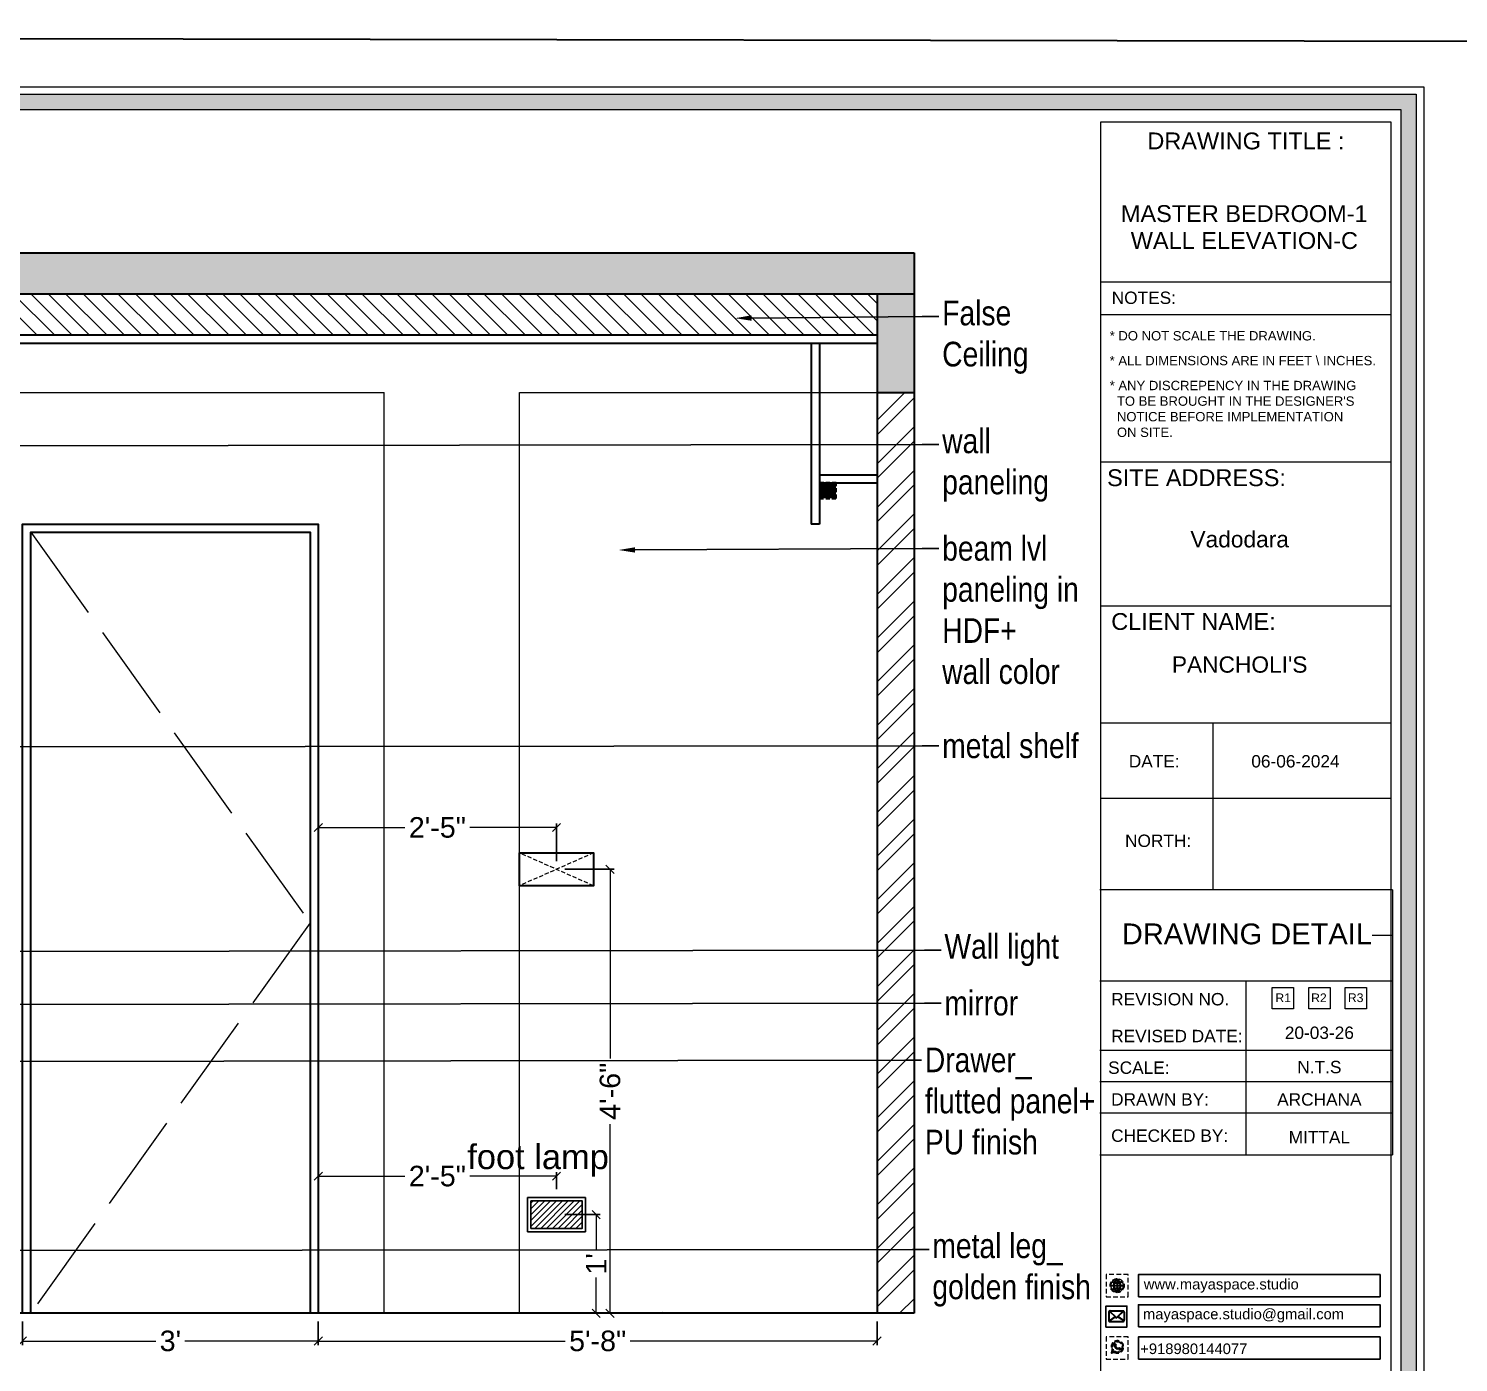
# Model space of a CAD drawing. Header units: millimetres. Extents: x 56222 to 3066687, y -650199 to -121287.
# Drawn here: x 131630.2 to 131804.2, y -183998 to -183835.7 of the extents above; entities that cross this region are included whole.
import ezdxf
from ezdxf import colors
from ezdxf.entities.mleader import LeaderData, LeaderLine
from ezdxf.enums import TextEntityAlignment as Align
from ezdxf.math import Vec2, Vec3

# ---------------------------------------------------------------- set-up
doc = ezdxf.new("R2010")
doc.units = ezdxf.units.MM
doc.header["$MEASUREMENT"] = 0
doc.header["$PDMODE"] = 35
for name, pattern in [('00 . GROUND FLOOR$0$DASHED', [0.75, 0.5, -0.25]), ('ACAD_ISO02W100', [15, 12, -3]), ('CENTER', [2, 1.25, -0.25, 0.25, -0.25]), ('DASHED', [0.75, 0.5, -0.25]), ('DASHED2', [0.375, 0.25, -0.125]), ('DASHEDX2', [1.5, 1, -0.5])]:
    doc.linetypes.add(name, pattern=pattern)
doc.layers.get('Defpoints').update_dxf_attribs({"color": 220})
doc.layers.add('09ELECTRICAL', color=5, linetype='Continuous')
doc.layers.add('AR HATCH-7', color=7, linetype='Continuous')
for name, color, linetype, lineweight in [('dim05', 1, 'Continuous', 13), ('Dimension', 10, 'DASHEDX2', 20), ('el', 7, 'Continuous', 20), ('ELEC-wires', 1, 'DASHED2', 13), ('Electrical', 84, 'Continuous', 30), ('FURNITURE', 32, 'Continuous', 9), ('GROUND FLOOR  ( HATCH )', 251, 'Continuous', 9), ('HACHA', 253, 'Continuous', 5), ('NAME PLATE', 7, 'Continuous', 25), ('SECTION ( SLAB PLine )', 104, 'Continuous', 30), ('Text', 7, 'Continuous', 15), ('TILE', 14, 'Continuous', 9), ('wall', 7, 'Continuous', 30), ('XX~SLAB ( BEAM )~ ( DIM )', 7, 'Continuous', 9)]:
    doc.layers.add(name, color=color, linetype=linetype, lineweight=lineweight)
doc.styles.add('Arial', font='arial.ttf')
doc.styles.get("Standard").update_dxf_attribs({"font": 'arial.ttf', "height": 6})
doc.styles.add('style4', font='ARIALN.TTF')
doc.dimstyles.new('ISO-25', dxfattribs={"dimtxt": 2.5, "dimasz": 1, "dimexe": 0.5, "dimexo": 1, "dimtad": 0, "dimdec": 1, "dimlunit": 4, "dimtxsty": 'Standard', "dimblk": 'OBLIQUE', "dimcen": 2.5, "dimclrd": 1, "dimclre": 1, "dimclrt": 5, "dimadec": 0, "dimazin": 0, "dimtfac": 1, "dimtdec": 1, "dimtmove": 0, "dimatfit": 3, "dimfxl": 1, "dimlwd": -1, "dimarcsym": 0})

# ---------------------------------------------------------------- blocks, each defined once
blk = doc.blocks.new('_Oblique')
at = {"layer": 'wall', "color": 0, "lineweight": -2}
blk.add_line((-0.5, -0.5), (0.5, 0.5), dxfattribs=at)
blk = doc.blocks.new('*D158')
at = {"layer": 'Defpoints', "color": 0, "lineweight": 30, "transparency": 16777216}
for p in [(131629.49, -183992.01), (131665.49, -183992.01), (131665.49, -183995.39)]:
    blk.add_point(p, dxfattribs=at)
at = {"layer": 'dim05', "color": 1, "linetype": 'Continuous', "lineweight": -2, "transparency": 16777216}
for p, q in [((131629.49, -183993.01), (131629.49, -183995.89)), ((131665.49, -183993.01), (131665.49, -183995.89))]:
    blk.add_line(p, q, dxfattribs=at)
at = {"layer": 'dim05', "color": 1, "linetype": 'Continuous', "transparency": 16777216}
for p, q in [((131629.49, -183995.39), (131645.71, -183995.39)), ((131665.49, -183995.39), (131649.26, -183995.39))]:
    blk.add_line(p, q, dxfattribs=at)
at = {"layer": 'dim05', "color": 1, "transparency": 16777216, "rotation": 180}
blk.add_blockref('_Oblique', (131629.49, -183995.39), dxfattribs=at)
at = {"layer": 'dim05', "color": 1, "transparency": 16777216}
blk.add_blockref('_Oblique', (131665.49, -183995.39), dxfattribs=at)
at = {"layer": 'dim05', "color": 5, "lineweight": 25, "transparency": 16777216, "insert": (131647.49, -183995.39), "char_height": 2.5, "attachment_point": 5, "style": 'Arial'}
blk.add_mtext("3'", dxfattribs=at)
blk = doc.blocks.new('*D159')
at = {"layer": 'Defpoints', "color": 0, "lineweight": 30, "transparency": 16777216}
for p in [(131665.49, -183992.01), (131733.49, -183992.01), (131733.49, -183995.39)]:
    blk.add_point(p, dxfattribs=at)
at = {"layer": 'dim05', "color": 1, "linetype": 'Continuous', "lineweight": -2, "transparency": 16777216}
for p, q in [((131665.49, -183993.01), (131665.49, -183995.89)), ((131733.49, -183993.01), (131733.49, -183995.89))]:
    blk.add_line(p, q, dxfattribs=at)
at = {"layer": 'dim05', "color": 1, "linetype": 'Continuous', "transparency": 16777216}
for p, q in [((131665.49, -183995.39), (131695.54, -183995.39)), ((131733.49, -183995.39), (131703.43, -183995.39))]:
    blk.add_line(p, q, dxfattribs=at)
at = {"layer": 'dim05', "color": 1, "transparency": 16777216, "rotation": 180}
blk.add_blockref('_Oblique', (131665.49, -183995.39), dxfattribs=at)
at = {"layer": 'dim05', "color": 1, "transparency": 16777216}
blk.add_blockref('_Oblique', (131733.49, -183995.39), dxfattribs=at)
at = {"layer": 'dim05', "color": 5, "lineweight": 25, "transparency": 16777216, "insert": (131699.49, -183995.39), "char_height": 2.5, "attachment_point": 5, "style": 'Arial'}
blk.add_mtext('5\'-8"', dxfattribs=at)
blk = doc.blocks.new('QEGW4TG')
at = {"layer": 'Dimension', "true_color": 0x000000}
h = blk.add_hatch(color=18, dxfattribs=at)
h.dxf.hatch_style = 1
h.paths.add_polyline_path([(2.69, 1.93, 0.170513), (2.95, 1.97, 0.190337), (3.11, 2.18, 0.316231), (3.07, 2.28), (2.79, 2.37, 0.273721), (2.69, 2.34, 0.040749), (2.63, 2.27, -0.441282), (2.53, 2.25, -0.11828), (2.06, 2.64, -0.441282), (2.07, 2.74, 0.040749), (2.13, 2.81, 0.290083), (2.14, 2.92), (2.01, 3.18, 0.316231), (1.91, 3.2, 0.190337), (1.73, 3, 0.170513), (1.72, 2.74, 0.252784)], flags=0)
h.paths.add_polyline_path([(1.19, 1.98), (1.03, 1.3, 0.550912), (1.11, 1.23), (1.75, 1.39, 6.344125)])
h.paths.add_polyline_path([(1.81, 1.7), (1.4, 1.6), (1.5, 2.03, -9.071339)], flags=16)
h.paths.add_polyline_path([(3.11, 2.16, -0.17811), (2.95, 1.97, -0.170513), (2.69, 1.93, -0.252784), (1.72, 2.74, -0.170513), (1.73, 3, -0.17811), (1.89, 3.19, -0.370089), (2.01, 3.18), (2.14, 2.92, -0.307185), (2.13, 2.8, -0.041087), (2.06, 2.73, 0.321676), (2.05, 2.65, 0.126524), (2.55, 2.24, 0.312216), (2.62, 2.26, -0.041087), (2.68, 2.34, -0.290673), (2.79, 2.37), (3.07, 2.28, -0.370089)], flags=0)
h = blk.add_hatch(color=18, dxfattribs=at)
h.dxf.hatch_style = 1
h.paths.add_polyline_path([(2.79, 2.37, 0.273721), (2.69, 2.34, 0.040749), (2.63, 2.27, -0.441282), (2.53, 2.25, -0.11828), (2.06, 2.64, -0.441282), (2.07, 2.74, 0.040749), (2.13, 2.81, 0.290083), (2.14, 2.92), (2.01, 3.18, 0.316231), (1.91, 3.2, 0.190337), (1.73, 3, 0.170513), (1.72, 2.74, 0.252784), (2.69, 1.93, 0.170513), (2.95, 1.97, 0.190337), (3.11, 2.18, 0.316231), (3.07, 2.28)])
for p, q in [((2.01, 3.18), (2.14, 2.92)), ((1.19, 1.98), (1.03, 1.3)), ((1.1, 1.23), (1.75, 1.39)), ((1.5, 2.03), (1.4, 1.6)), ((1.4, 1.6), (1.81, 1.7)), ((3.07, 2.28), (2.8, 2.36))]:
    blk.add_line(p, q)
blk.add_lwpolyline([(0, 0), (4.68, 0), (4.68, 4.68), (0, 4.68)], close=True)
for centre, radius, start, end in [((2.39, 2.56), 1.34, 241.4727, 205.6422), ((2.39, 2.56), 1.04, 235.9962, 210.8333), ((2.07, 2.87), 0.364, 118.9685, 159.3648), ((1.94, 3.12), 0.0896, 41.8985, 123.1344), ((1.09, 1.29), 0.0598, 164.8483, 282.1458), ((2.09, 2.87), 0.39, 159.7007, 198.4072), ((2.96, 3.23), 1.33, 201.4218, 258.1669), ((2.11, 2.68), 0.066, 135.9932, 224.8892), ((1.67, 3.16), 0.586, 312.4617, 321.8728), ((3.12, 3.42), 1.31, 216.5455, 243.5279), ((2.05, 2.87), 0.104, 320.3924, 28.6971), ((2.57, 2.3), 0.066, 234.2482, 323.1441), ((3.11, 1.94), 0.586, 137.2645, 146.6756), ((2.76, 2.27), 0.104, 70.4402, 138.745), ((2.75, 2.31), 0.39, 260.7301, 299.4366), ((2.76, 2.29), 0.364, 299.7725, 340.1688), ((3.03, 2.2), 0.0896, 336.0029, 57.2388)]:
    blk.add_arc(centre, radius, start, end)
blk = doc.blocks.new('DTGWEGEARG')
at = {"layer": 'Dimension', "true_color": 0x000000}
h = blk.add_hatch(color=18, dxfattribs=at)
h.dxf.hatch_style = 1
h.paths.add_polyline_path([(3.83, 2.34, 1), (0.85, 2.34, 1)])
h.paths.add_polyline_path([(2.51, 1.01, 0.105795), (2.96, 1.58, -0.055205), (3.3, 1.41, -0.169822)], flags=16)
h.paths.add_polyline_path([(2.41, 1.12), (2.41, 1.69, -0.058279), (2.81, 1.63, -0.103353)], flags=16)
h.paths.add_polyline_path([(2.26, 1.13, -0.101741), (1.87, 1.63, -0.057171), (2.26, 1.69)], flags=16)
h.paths.add_polyline_path([(2.17, 1.01, -0.169822), (1.38, 1.41, -0.055205), (1.72, 1.58, 0.105795)], flags=16)
h.paths.add_polyline_path([(3.02, 1.72, 0.081336), (3.13, 2.27), (3.68, 2.27, -0.152069), (3.4, 1.52, 0.05687)], flags=16)
h.paths.add_polyline_path([(2.87, 1.77, 0.061945), (2.41, 1.84), (2.41, 2.27), (2.98, 2.27, -0.081344)], flags=16)
h.paths.add_polyline_path([(2.26, 1.84, 0.060923), (1.8, 1.77, -0.081344), (1.7, 2.27), (2.26, 2.27)], flags=16)
h.paths.add_polyline_path([(1.66, 1.72, 0.05687), (1.28, 1.52, -0.152069), (1, 2.27), (1.55, 2.27, 0.081336)], flags=16)
h.paths.add_polyline_path([(2.41, 2.42), (2.41, 2.83, 0.061945), (2.87, 2.91, -0.080009), (2.98, 2.42)], flags=16)
h.paths.add_polyline_path([(3.13, 2.42, 0.080116), (3.02, 2.96, 0.05687), (3.4, 3.16, 0.028258), (3.3, 3.27, -0.055205), (2.96, 3.1, 0.105795), (2.51, 3.67, -0.36029), (3.68, 2.42)], flags=16)
h.paths.add_polyline_path([(2.26, 2.42), (1.7, 2.42, -0.080009), (1.8, 2.91, 0.060923), (2.26, 2.84)], flags=16)
h.paths.add_polyline_path([(1.55, 2.42), (1, 2.42, -0.150466), (1.28, 3.16, 0.05687), (1.66, 2.96, 0.080116)], flags=16)
h.paths.add_polyline_path([(2.41, 2.98), (2.41, 3.56, -0.103353), (2.81, 3.05, -0.058279)], flags=16)
h.paths.add_polyline_path([(2.26, 2.99, -0.057171), (1.87, 3.05, -0.101741), (2.26, 3.55)], flags=16)
h.paths.add_polyline_path([(1.72, 3.1, -0.055205), (1.38, 3.27, -0.169822), (2.17, 3.67, 0.105795)], flags=16)
blk.add_lwpolyline([(0, 0), (4.68, 0), (4.68, 4.68), (0, 4.68)], close=True)
at = {"layer": 'Dimension', "color": 18, "true_color": 0x000000}
for p, q in [((2.26, 3.55), (2.26, 2.99)), ((2.41, 3.56), (2.41, 2.98)), ((1, 2.42), (1.55, 2.42)), ((1, 2.27), (1.55, 2.27)), ((1.7, 2.42), (2.26, 2.42)), ((1.7, 2.27), (2.26, 2.27)), ((2.26, 2.84), (2.26, 2.42)), ((2.26, 2.27), (2.26, 1.84)), ((2.26, 1.69), (2.26, 1.13)), ((2.41, 2.83), (2.41, 2.42)), ((2.41, 2.42), (2.98, 2.42)), ((2.41, 2.27), (2.98, 2.27)), ((2.41, 2.27), (2.41, 1.84)), ((2.41, 1.69), (2.41, 1.12)), ((3.13, 2.42), (3.68, 2.42)), ((3.13, 2.27), (3.68, 2.27))]:
    blk.add_line(p, q, dxfattribs=at)
blk.add_circle((2.34, 2.34), 1.49, dxfattribs=at)
for centre, radius, start, end in [((2.34, 2.34), 1.34, 142.3819, 176.6093), ((2.34, 4.74), 1.9, 236.1399, 249.1595), ((2.34, 2.34), 1.34, 97.3549, 135.9073), ((2.34, 4.74), 1.75, 236.7417, 249.3811), ((3.28, 2.34), 1.73, 129.9301, 154.0867), ((3.28, 2.34), 1.58, 130.1073, 153.3446), ((2.34, 4.74), 1.75, 254.3336, 267.422), ((1.4, 2.34), 1.58, 26.6554, 50.2584), ((2.34, 4.74), 1.75, 272.3248, 285.6664), ((2.34, 2.34), 1.34, 3.3907, 82.6451), ((1.4, 2.34), 1.73, 25.9133, 50.0699), ((2.34, 4.74), 1.75, 290.6189, 303.2583), ((2.34, 4.74), 1.9, 290.8405, 303.8601), ((2.34, 2.34), 1.34, 183.0315, 217.6181), ((2.34, -0.06), 1.9, 110.8405, 123.8601), ((2.34, -0.06), 1.75, 110.6189, 123.2583), ((2.34, 2.34), 1.34, 224.0927, 262.6451), ((3.28, 2.34), 1.73, 159.0567, 177.3789), ((3.28, 2.34), 1.73, 182.3435, 200.9433), ((3.28, 2.34), 1.58, 158.8325, 177.1302), ((3.28, 2.34), 1.58, 182.5658, 201.1675), ((3.28, 2.34), 1.73, 205.9133, 230.0699), ((2.34, 4.74), 1.9, 253.6799, 267.6253), ((2.34, -0.06), 1.9, 92.3747, 106.3201), ((2.34, -0.06), 1.75, 92.578, 105.6664), ((3.28, 2.34), 1.58, 206.6554, 229.8927), ((2.34, 4.74), 1.9, 272.1415, 286.3201), ((2.34, -0.06), 1.9, 73.6799, 87.8585), ((2.34, -0.06), 1.75, 74.3336, 87.6752), ((1.4, 2.34), 1.58, 309.7416, 333.3446), ((1.4, 2.34), 1.73, 309.9301, 334.0867), ((2.34, 2.34), 1.34, 277.3549, 315.9073), ((1.4, 2.34), 1.58, 2.8698, 21.1675), ((1.4, 2.34), 1.58, 338.8325, 357.4342), ((2.34, -0.06), 1.75, 56.7417, 69.3811), ((1.4, 2.34), 1.73, 2.6211, 20.9433), ((1.4, 2.34), 1.73, 339.0567, 357.6565), ((2.34, -0.06), 1.9, 56.1399, 69.1595), ((2.34, 2.34), 1.34, 322.3819, 356.9685)]:
    blk.add_arc(centre, radius, start, end, dxfattribs=at)
blk = doc.blocks.new('6616')
at = {"color": 242, "linetype": 'DASHED', "true_color": 0xcd2027}
for p, q in [((386784.79, -36915.77), (386775.78, -36911.78)), ((386784.79, -36911.78), (386775.78, -36915.77))]:
    blk.add_line(p, q, dxfattribs=at)
at = {"layer": 'ELEC-wires', "color": 5, "linetype": 'ByBlock', "lineweight": 30, "ltscale": 4}
blk.add_lwpolyline([(386775.78, -36911.78), (386784.79, -36911.78), (386784.79, -36915.77), (386775.78, -36915.77)], close=True, dxfattribs=at)
blk = doc.blocks.new('*D623')
at = {"layer": 'Defpoints', "color": 0, "lineweight": 30, "transparency": 16777216}
for p in [(131694.48, -183932.93), (131694.48, -183938.01), (131665.49, -183942.93)]:
    blk.add_point(p, dxfattribs=at)
at = {"layer": 'dim05', "color": 1, "linetype": 'Continuous', "lineweight": -2, "transparency": 16777216}
for p, q in [((131665.49, -183941.93), (131665.49, -183932.43)), ((131694.48, -183937.01), (131694.48, -183932.43))]:
    blk.add_line(p, q, dxfattribs=at)
at = {"layer": 'dim05', "color": 1, "linetype": 'Continuous', "transparency": 16777216}
for p, q in [((131665.49, -183932.93), (131676.01, -183932.93)), ((131694.48, -183932.93), (131683.95, -183932.93))]:
    blk.add_line(p, q, dxfattribs=at)
at = {"layer": 'dim05', "color": 1, "transparency": 16777216, "rotation": 180}
blk.add_blockref('_Oblique', (131665.49, -183932.93), dxfattribs=at)
at = {"layer": 'dim05', "color": 1, "transparency": 16777216}
blk.add_blockref('_Oblique', (131694.48, -183932.93), dxfattribs=at)
at = {"layer": 'dim05', "color": 5, "lineweight": 25, "transparency": 16777216, "insert": (131679.98, -183932.93), "char_height": 2.5, "attachment_point": 5, "style": 'Arial'}
blk.add_mtext('2\'-5"', dxfattribs=at)
blk = doc.blocks.new('*D624')
at = {"layer": 'Defpoints', "color": 0, "lineweight": 30, "transparency": 16777216}
for p in [(131694.48, -183938.01), (131701, -183938.01), (131695.11, -183992.01)]:
    blk.add_point(p, dxfattribs=at)
at = {"layer": 'dim05', "color": 1, "linetype": 'Continuous', "lineweight": -2, "transparency": 16777216}
for p, q in [((131695.48, -183938.01), (131701.5, -183938.01)), ((131696.11, -183992.01), (131701.5, -183992.01))]:
    blk.add_line(p, q, dxfattribs=at)
at = {"layer": 'dim05', "color": 1, "linetype": 'Continuous', "transparency": 16777216}
for p, q in [((131701, -183938.01), (131701, -183961.01)), ((131701, -183992.01), (131701, -183969.01))]:
    blk.add_line(p, q, dxfattribs=at)
at = {"layer": 'dim05', "color": 1, "transparency": 16777216}
for p, rotation in [((131701, -183938.01), 90), ((131701, -183992.01), 270)]:
    blk.add_blockref('_Oblique', p, dxfattribs=dict(at, rotation=rotation))
at = {"layer": 'dim05', "color": 5, "lineweight": 25, "transparency": 16777216, "insert": (131701, -183965.01), "char_height": 2.5, "attachment_point": 5, "rotation": 90, "style": 'Arial'}
blk.add_mtext('4\'-6"', dxfattribs=at)
blk = doc.blocks.new('FLOOR LT.')
at = {"layer": '09ELECTRICAL'}
h = blk.add_hatch(dxfattribs=at)
h.set_pattern_fill('ANSI31', color=256, scale=6.05916, angle=180, style=0)
h.set_pattern_definition([(225, (8190.6031, -14293.93296), (0.535559115, -0.535559115), [])])
h.paths.add_polyline_path([(0.56, -5.52), (-8.83, -5.52), (-8.83, -0.49), (0.56, -0.49)])
for points in [[(1.17, -6.13), (-9.43, -6.13), (-9.43, 0.12), (1.17, 0.12)], [(0.56, -5.52), (-8.83, -5.52), (-8.83, -0.49), (0.56, -0.49)]]:
    blk.add_lwpolyline(points, close=True, dxfattribs=at)
blk = doc.blocks.new('*D625')
at = {"layer": 'Defpoints', "color": 0, "lineweight": 30, "transparency": 16777216}
for p in [(131694.48, -183980.01), (131699.31, -183980.01), (131697.66, -183992.01)]:
    blk.add_point(p, dxfattribs=at)
at = {"layer": 'dim05', "color": 1, "linetype": 'Continuous', "lineweight": -2, "transparency": 16777216}
for p, q in [((131695.48, -183980.01), (131699.81, -183980.01)), ((131698.66, -183992.01), (131699.81, -183992.01))]:
    blk.add_line(p, q, dxfattribs=at)
at = {"layer": 'dim05', "color": 1, "linetype": 'Continuous', "transparency": 16777216}
for p, q in [((131699.31, -183980.01), (131699.31, -183984.35)), ((131699.31, -183992.01), (131699.31, -183987.67))]:
    blk.add_line(p, q, dxfattribs=at)
at = {"layer": 'dim05', "color": 1, "transparency": 16777216}
for p, rotation in [((131699.31, -183980.01), 90), ((131699.31, -183992.01), 270)]:
    blk.add_blockref('_Oblique', p, dxfattribs=dict(at, rotation=rotation))
at = {"layer": 'dim05', "color": 5, "lineweight": 25, "transparency": 16777216, "insert": (131699.31, -183986.01), "char_height": 2.5, "attachment_point": 5, "rotation": 90, "style": 'Arial'}
blk.add_mtext("1'", dxfattribs=at)
blk = doc.blocks.new('*D626')
at = {"layer": 'Defpoints', "color": 0, "lineweight": 30, "transparency": 16777216}
for p in [(131694.48, -183975.34), (131665.49, -183977.89), (131694.48, -183977.93)]:
    blk.add_point(p, dxfattribs=at)
at = {"layer": 'dim05', "color": 1, "linetype": 'Continuous', "lineweight": -2, "transparency": 16777216}
for p, q in [((131665.49, -183976.89), (131665.49, -183974.84)), ((131694.48, -183976.93), (131694.48, -183974.84))]:
    blk.add_line(p, q, dxfattribs=at)
at = {"layer": 'dim05', "color": 1, "linetype": 'Continuous', "transparency": 16777216}
for p, q in [((131665.49, -183975.34), (131676.01, -183975.34)), ((131694.48, -183975.34), (131683.95, -183975.34))]:
    blk.add_line(p, q, dxfattribs=at)
at = {"layer": 'dim05', "color": 1, "transparency": 16777216, "rotation": 180}
blk.add_blockref('_Oblique', (131665.49, -183975.34), dxfattribs=at)
at = {"layer": 'dim05', "color": 1, "transparency": 16777216}
blk.add_blockref('_Oblique', (131694.48, -183975.34), dxfattribs=at)
at = {"layer": 'dim05', "color": 5, "lineweight": 25, "transparency": 16777216, "insert": (131679.98, -183975.34), "char_height": 2.5, "attachment_point": 5, "style": 'Arial'}
blk.add_mtext('2\'-5"', dxfattribs=at)

msp = doc.modelspace()

# ---------------------------------------------------------------- hatches: boundary and pattern name
at = {"layer": 'AR HATCH-7', "lineweight": 0, "true_color": 0x939598}
h = msp.add_hatch(dxfattribs=at)
h.set_pattern_fill('AR-CONC', color=252, angle=45)
h.set_pattern_definition([(95, (0, -839.159), (5.51551999, 4.62807079), [0.75, -8.25]), (40, (0, -839.159), (-6.29992167, 4.3376815), [0.6, -6.6]), (145.4514445, (0.4596, -838.773), (-0.78440164, 8.96575221), [0.63740192, -7.01142112]), (91.1842, (-1.414, -837.7446), (8.71693388, 6.37613776), [1.125, -12.375]), (141.6356355, (-0.688, -837.213), (-0.2790007, 13.4971167), [0.9561034, -10.5171376]), (36.184164, (-1.414, -837.745), (-0.2790007, 13.4971167), [0.9, -9.9]), (66, (-0.3536, -837.391), (7.06771572, 1.37382476), [0.75, -8.25]), (11, (-0.3536, -837.391), (-3.40708593, 6.84808435), [0.6, -6.6]), (116.4514447, (0.2354, -837.2765), (3.66062975, 8.22190906), [0.6374019, -7.01142112]), (82.5, (0, -839.1588), (-2.267931853, 2.439898176), [0, -6.52, 0, -6.7, 0, -6.625]), (52.5, (0, -839.1588), (-0.92872942, 4.6490945), [0, -3.82, 0, -6.37, 0, -2.525]), (12.5, (-1.5768, -840.7356), (3.934181673, 3.615207618), [0, -2.5, 0, -7.8, 0, -10.35]), (2.5, (-2.284, -841.4427), (3.41589983, 4.83159807), [0, -3.25, 0, -5.18, 0, -7.35])])
h.paths.add_polyline_path([(131737.99, -183863.01), (131547.99, -183863.01), (131547.99, -183880.01), (131552.49, -183880.01), (131552.49, -183868.01), (131733.49, -183868.01), (131737.99, -183868.01)])
h.paths.add_polyline_path([(131737.99, -183868.01), (131733.49, -183868.01), (131733.49, -183870.83), (131737.99, -183870.79)], flags=17)
h.paths.add_polyline_path([(131737.99, -183870.79), (131733.49, -183870.83), (131733.49, -183880.01), (131737.99, -183880.01)], flags=17)
at = {"layer": 'AR HATCH-7', "lineweight": 9, "true_color": 0x939598}
h = msp.add_hatch(dxfattribs=at)
h.set_pattern_fill('ANSI32', color=252, scale=10)
h.set_pattern_definition([(45, (252.5417, -836.1588), (-2.65165043, 2.65165043), []), (45, (254.3095, -836.1588), (-2.65165043, 2.65165043), [])])
h.paths.add_polyline_path([(131737.99, -183880.01), (131733.49, -183880.01), (131733.49, -183892.02), (131737.99, -183891.98)])
h.paths.add_polyline_path([(131737.99, -183891.98), (131733.49, -183892.02), (131733.49, -183992.01), (131737.99, -183992.01)])
h.paths.add_polyline_path([(131552.49, -183880.01), (131547.99, -183880.01), (131547.99, -183992.01), (131552.49, -183992.01)])
at = {"layer": 'AR HATCH-7', "lineweight": 30}
h = msp.add_hatch(color=3, dxfattribs=at)
h.dxf.hatch_style = 1
h.paths.add_polyline_path([(131728.51, -183891.01), (131726.49, -183891.01), (131726.49, -183892.9), (131728.51, -183892.9)])
at = {"layer": 'Dimension', "linetype": 'Continuous', "true_color": 0xd39e00}
h = msp.add_hatch(color=42, dxfattribs=at)
h.paths.add_polyline_path([(131536.5, -183843.74), (131536.5, -184028.57), (131799.1, -184028.57), (131799.1, -183843.74)])
h.paths.add_polyline_path([(131538.34, -183845.58), (131797.25, -183845.58), (131797.25, -184026.73), (131538.34, -184026.73)], flags=16)
at = {"layer": 'Dimension', "true_color": 0x000000}
h = msp.add_hatch(color=18, dxfattribs=at)
h.dxf.hatch_style = 1
h.paths.add_polyline_path([(131763.4, -183993.06, 0.414214), (131763.6, -183992.87), (131763.6, -183991.89, 0.414214), (131763.4, -183991.69), (131761.85, -183991.69, 0.414214), (131761.65, -183991.89), (131761.65, -183992.87, 0.414214), (131761.85, -183993.06)])
h.paths.add_polyline_path([(131762.77, -183992.47), (131763.49, -183992.95, -0.198912), (131763.4, -183992.99), (131761.85, -183992.99, -0.198912), (131761.76, -183992.95), (131762.48, -183992.47), (131762.62, -183992.61)], flags=16)
h.paths.add_polyline_path([(131762.62, -183992.51), (131761.83, -183991.77, -0.028783), (131761.85, -183991.77), (131763.4, -183991.77, -0.028783), (131763.41, -183991.77)], flags=16)
h.paths.add_polyline_path([(131762.82, -183992.42), (131763.49, -183991.8, -0.202482), (131763.52, -183991.89), (131763.52, -183992.87, -0.043076), (131763.52, -183992.89)], flags=16)
h.paths.add_polyline_path([(131762.42, -183992.42), (131761.73, -183992.89, -0.043076), (131761.72, -183992.87), (131761.72, -183991.89, -0.202482), (131761.76, -183991.8)], flags=16)
at = {"layer": 'GROUND FLOOR  ( HATCH )', "linetype": 'CENTER', "lineweight": 15}
h = msp.add_hatch(dxfattribs=at)
h.set_pattern_fill('ANSI31', color=6, scale=12, angle=90, style=0)
h.paths.add_polyline_path([(131974.24, -183868.01), (131825.74, -183868.01), (131825.74, -183873.01), (131974.24, -183873.01)])
h.paths.add_polyline_path([(131740.38, -183878.53), (131752.51, -183878.53), (131752.51, -183867.23), (131740.38, -183867.23)], flags=9)
h.paths.add_polyline_path([(131740.45, -183894.02), (131754.94, -183894.02), (131754.94, -183882.77), (131740.45, -183882.77)], flags=9)
h.paths.add_polyline_path([(131740.45, -183926.16), (131758.7, -183926.16), (131758.7, -183919.91), (131740.45, -183919.91)], flags=9)
h.paths.add_polyline_path([(131740.45, -183915.12), (131750.96, -183915.12), (131750.96, -183908.88), (131740.45, -183908.88)], flags=9)
h.paths.add_polyline_path([(131740.45, -183910), (131754.94, -183910), (131754.94, -183898.75), (131740.45, -183898.75)], flags=9)
h.paths.add_polyline_path([(131740.57, -183935.58), (131757.99, -183935.58), (131757.99, -183924.33), (131740.57, -183924.33)], flags=9)
h.paths.add_polyline_path([(131765.34, -183863.11), (131791.03, -183863.11), (131791.03, -183859.93), (131765.34, -183859.93)], flags=9)
h.paths.add_polyline_path([(131771.13, -183899.39), (131784.12, -183899.39), (131784.12, -183896.37), (131771.13, -183896.37)], flags=9)
h.paths.add_polyline_path([(131768.86, -183914.63), (131786.39, -183914.63), (131786.39, -183911.56), (131768.86, -183911.56)], flags=9)
h.paths.add_polyline_path([(131762.63, -183859.83), (131793.72, -183859.83), (131793.72, -183856.65), (131762.63, -183856.65)], flags=9)
h.paths.add_polyline_path([(131781.15, -183967.17), (131793.49, -183967.17), (131793.49, -183964.84), (131781.15, -183964.84)], flags=9)
h.paths.add_polyline_path([(131778.65, -183926.03), (131790.16, -183926.03), (131790.16, -183923.73), (131778.65, -183923.73)], flags=9)
h.paths.add_polyline_path([(131763.28, -183935.7), (131772.11, -183935.7), (131772.11, -183933.37), (131763.28, -183933.37)], flags=9)
h.paths.add_polyline_path([(131763.75, -183926), (131770.69, -183926), (131770.69, -183923.74), (131763.75, -183923.74)], flags=9)
h.paths.add_polyline_path([(131761.46, -183909.46), (131782.54, -183909.46), (131782.54, -183906.28), (131761.46, -183906.28)], flags=9)
h.paths.add_polyline_path([(131765.43, -184001.4), (131782.37, -184001.4), (131782.37, -183998.75), (131765.43, -183998.75)], flags=9)
h.paths.add_polyline_path([(131765.1, -183997.68), (131778.77, -183997.68), (131778.77, -183995.03), (131765.1, -183995.03)], flags=9)
h.paths.add_polyline_path([(131765.41, -183993.47), (131790.53, -183993.47), (131790.53, -183990.82), (131765.41, -183990.82)], flags=9)
h.paths.add_polyline_path([(131765.63, -183989.82), (131785.13, -183989.82), (131785.13, -183987.17), (131765.63, -183987.17)], flags=9)
h.paths.add_polyline_path([(131760.96, -183891.97), (131783.79, -183891.97), (131783.79, -183888.79), (131760.96, -183888.79)], flags=9)
h.paths.add_polyline_path([(131761.46, -183886.11), (131792.05, -183886.11), (131792.05, -183878.02), (131761.46, -183878.02)], flags=9)
h.paths.add_polyline_path([(131761.46, -183877.34), (131794.44, -183877.34), (131794.44, -183875), (131761.46, -183875)], flags=9)
h.paths.add_polyline_path([(131761.46, -183874.32), (131787.11, -183874.32), (131787.11, -183871.97), (131761.46, -183871.97)], flags=9)
h.paths.add_polyline_path([(131761.65, -183869.66), (131770.26, -183869.66), (131770.26, -183867.32), (131761.65, -183867.32)], flags=9)
h.paths.add_polyline_path([(131790.5, -183954.75), (131792.92, -183954.75), (131792.92, -183952.56), (131790.5, -183952.56)], flags=9)
h.paths.add_polyline_path([(131786.05, -183954.43), (131788.48, -183954.43), (131788.48, -183952.84), (131786.05, -183952.84)], flags=9)
h.paths.add_polyline_path([(131781.7, -183954.43), (131784.13, -183954.43), (131784.13, -183952.84), (131781.7, -183952.84)], flags=9)
h.paths.add_polyline_path([(131761.59, -183954.97), (131776.73, -183954.97), (131776.73, -183952.64), (131761.59, -183952.64)], flags=9)
h.paths.add_polyline_path([(131782.86, -183959.49), (131791.79, -183959.49), (131791.79, -183956.4), (131782.86, -183956.4)], flags=9)
h.paths.add_polyline_path([(131761.59, -183959.45), (131778.95, -183959.45), (131778.95, -183957.12), (131761.59, -183957.12)], flags=9)
h.paths.add_polyline_path([(131784.23, -183963.66), (131790.35, -183963.66), (131790.35, -183960.56), (131784.23, -183960.56)], flags=9)
h.paths.add_polyline_path([(131761.6, -183967.13), (131774.26, -183967.13), (131774.26, -183964.87), (131761.6, -183964.87)], flags=9)
h.paths.add_polyline_path([(131783.21, -183971.74), (131791.43, -183971.74), (131791.43, -183969.48), (131783.21, -183969.48)], flags=9)
h.paths.add_polyline_path([(131761.59, -183971.58), (131776.61, -183971.58), (131776.61, -183969.25), (131761.59, -183969.25)], flags=9)
h.paths.add_polyline_path([(131761.22, -183963.3), (131769.48, -183963.3), (131769.48, -183960.97), (131761.22, -183960.97)], flags=9)
h.paths.add_polyline_path([(131762.62, -183947.82), (131794.38, -183947.82), (131794.38, -183943.9), (131762.62, -183943.9)], flags=9)
h.paths.add_polyline_path([(131765.86, -183850.99), (131791.7, -183850.99), (131791.7, -183847.82), (131765.86, -183847.82)], flags=9)
h.paths.add_polyline_path([(131568.11, -184008.66), (131630.74, -184008.66), (131630.74, -183998.17), (131568.11, -183998.17)], flags=9)
h = msp.add_hatch(dxfattribs=at)
h.set_pattern_fill('ANSI31', color=6, scale=12, angle=90, style=0)
h.paths.add_polyline_path([(131733.49, -183868.01), (131552.49, -183868.01), (131552.49, -183873.01), (131733.49, -183873.01)])

# ---------------------------------------------------------------- linework, layer by layer
at = {"color": 18, "true_color": 0x000000}
for points in [[(131765.29, -183990), (131794.71, -183990), (131794.71, -183987.31), (131765.29, -183987.31)], [(131765.29, -183993.67), (131794.71, -183993.67), (131794.71, -183990.98), (131765.29, -183990.98)], [(131765.3, -183997.58), (131794.71, -183997.58), (131794.71, -183994.9), (131765.3, -183994.9)]]:
    msp.add_lwpolyline(points, close=True, dxfattribs=at)
msp.add_lwpolyline([(131761.34, -183993.69), (131763.9, -183993.69), (131763.9, -183991.13), (131761.34, -183991.13)], close=True)
at = {"layer": 'Dimension', "color": 42, "linetype": 'Continuous', "true_color": 0xd39e00}
for p, q in [((131796.01, -183866.59), (131760.72, -183866.59)), ((131796.01, -183870.57), (131760.72, -183870.57)), ((131796.01, -183888.5), (131760.72, -183888.5)), ((131796.01, -183905.99), (131760.72, -183905.99)), ((131796.01, -183920.24), (131760.72, -183920.24)), ((131774.37, -183920.24), (131774.37, -183940.5)), ((131796.01, -183929.41), (131760.72, -183929.41)), ((131796.22, -183940.5), (131760.61, -183940.5)), ((131796.22, -183940.5), (131796.22, -183972.75)), ((131793.76, -183946.03), (131796.22, -183946.03)), ((131760.61, -183951.56), (131796.22, -183951.56)), ((131778.42, -183972.75), (131778.42, -183951.56)), ((131796.22, -183960.04), (131760.61, -183960.04)), ((131796.22, -183963.85), (131760.61, -183963.85)), ((131796.22, -183967.67), (131760.61, -183967.67)), ((131760.61, -183972.75), (131796.22, -183972.75))]:
    msp.add_line(p, q, dxfattribs=at)
at = {"layer": 'Dimension', "color": 18, "linetype": 'Continuous', "true_color": 0x000000}
for p, q in [((131761.65, -183991.89), (131761.65, -183992.87)), ((131761.72, -183991.89), (131761.72, -183992.87)), ((131761.73, -183992.89), (131762.42, -183992.42)), ((131761.76, -183991.8), (131762.42, -183992.42)), ((131761.76, -183992.95), (131762.48, -183992.47)), ((131761.83, -183991.77), (131762.62, -183992.51)), ((131761.85, -183991.69), (131763.4, -183991.69)), ((131761.85, -183991.77), (131763.4, -183991.77)), ((131762.48, -183992.47), (131762.62, -183992.61)), ((131762.62, -183992.51), (131763.41, -183991.77)), ((131762.62, -183992.61), (131762.77, -183992.47)), ((131763.49, -183992.95), (131762.77, -183992.47)), ((131762.82, -183992.42), (131763.49, -183991.8)), ((131763.52, -183992.89), (131762.82, -183992.42)), ((131763.52, -183991.89), (131763.52, -183992.87)), ((131763.6, -183991.89), (131763.6, -183992.87)), ((131761.85, -183992.99), (131763.4, -183992.99)), ((131761.85, -183993.06), (131763.4, -183993.06))]:
    msp.add_line(p, q, dxfattribs=at)
at = {"layer": 'Dimension', "color": 42, "linetype": 'Continuous', "true_color": 0xd39e00}
for points in [[(131535.58, -183842.81), (131800.02, -183842.81), (131800.02, -184029.49), (131535.58, -184029.49)], [(131536.5, -183843.74), (131799.1, -183843.74), (131799.1, -184028.57), (131536.5, -184028.57)], [(131538.34, -183845.58), (131797.25, -183845.58), (131797.25, -184026.73), (131538.34, -184026.73)], [(131781.57, -183952.38), (131784.17, -183952.38), (131784.17, -183954.98), (131781.57, -183954.98)], [(131786.02, -183952.38), (131788.62, -183952.38), (131788.62, -183954.98), (131786.02, -183954.98)], [(131790.47, -183952.38), (131793.07, -183952.38), (131793.07, -183954.98), (131790.47, -183954.98)]]:
    msp.add_lwpolyline(points, close=True, dxfattribs=at)
at = {"layer": 'Dimension', "color": 42, "linetype": 'ByBlock', "true_color": 0xd39e00}
msp.add_lwpolyline([(131760.72, -184025.21), (131760.72, -183847.1), (131796.01, -183847.1), (131796.01, -184025.21)], close=True, dxfattribs=at)
at = {"layer": 'Dimension', "color": 18, "true_color": 0x000000}
for centre, radius, start, end in [((131761.85, -183991.89), 0.196, 90, 180), ((131761.85, -183991.89), 0.122, 134.2135, 180), ((131761.85, -183991.89), 0.122, 90, 96.5948), ((131763.4, -183991.89), 0.196, 0, 90), ((131763.4, -183991.89), 0.122, 83.4052, 90), ((131763.4, -183991.89), 0.122, 0, 45.7865), ((131761.85, -183992.87), 0.196, 180, 270), ((131761.85, -183992.87), 0.122, 180, 189.8662), ((131761.85, -183992.87), 0.122, 225, 270), ((131763.4, -183992.87), 0.196, 270, 0), ((131763.4, -183992.87), 0.122, 270, 315), ((131763.4, -183992.87), 0.122, 350.1338, 0)]:
    msp.add_arc(centre, radius, start, end, dxfattribs=at)
at = {"layer": 'FURNITURE', "lineweight": 30}
for p, q in [((131725.49, -183874.01), (131725.49, -183896.01)), ((131726.49, -183874.01), (131726.49, -183896.01)), ((131726.49, -183890.01), (131733.49, -183890.01)), ((131726.49, -183891.01), (131733.49, -183891.01)), ((131726.49, -183896.01), (131725.49, -183896.01)), ((131707.36, -183991.97), (131706.62, -183992.01)), ((131722.87, -183991.97), (131723.62, -183991.97))]:
    msp.add_line(p, q, dxfattribs=at)
at = {"layer": 'FURNITURE', "lineweight": 9}
msp.add_lwpolyline([(131689.99, -183880.01), (131733.49, -183880.01), (131733.49, -183992.01), (131689.99, -183992.01)], close=True, dxfattribs=at)
at = {"layer": 'FURNITURE', "linetype": 'ACAD_ISO02W100', "lineweight": 5}
msp.add_lwpolyline([(131630.49, -183897.01), (131664.49, -183944.51), (131630.49, -183992.01)], dxfattribs=at)
at = {"layer": 'HACHA', "color": 9, "lineweight": 5, "true_color": 0xc7c8ca}
for p, q in [((131552.49, -183880.01), (131673.49, -183880.01)), ((131673.49, -183992.01), (131673.49, -183880.01)), ((131689.99, -183992.01), (131689.99, -183880.01)), ((131689.99, -183880.01), (131733.49, -183880.01))]:
    msp.add_line(p, q, dxfattribs=at)
at = {"layer": 'SECTION ( SLAB PLine )', "color": 1}
for p, q in [((131547.99, -183863.01), (131737.99, -183863.01)), ((131737.99, -183863.01), (131737.99, -183880.01)), ((131552.49, -183868.01), (131733.49, -183868.01)), ((131733.49, -183868.01), (131733.49, -183880.01)), ((131733.49, -183880.01), (131737.99, -183880.01))]:
    msp.add_line(p, q, dxfattribs=at)
at = {"layer": 'SECTION ( SLAB PLine )', "color": 6}
for p, q in [((131552.49, -183873.01), (131733.49, -183873.01)), ((131552.49, -183874.01), (131733.49, -183874.01))]:
    msp.add_line(p, q, dxfattribs=at)
at = {"layer": 'TILE', "color": 242, "lineweight": 30, "true_color": 0xcd2027}
msp.add_line((131733.49, -183868.01), (131737.99, -183868.01), dxfattribs=at)
at = {"layer": 'TILE', "color": 3, "lineweight": 30}
msp.add_lwpolyline([(130964.58, -183835.75), (133130.68, -183839.68), (133130.68, -184636.78), (130964.58, -184632.85)], close=True, dxfattribs=at)
at = {"layer": 'TILE', "color": 3, "linetype": '00 . GROUND FLOOR$0$DASHED', "lineweight": 30}
msp.add_lwpolyline([(131728.51, -183891.01), (131726.49, -183891.01), (131726.49, -183892.9), (131728.51, -183892.9)], close=True, dxfattribs=at)
at = {"layer": 'XX~SLAB ( BEAM )~ ( DIM )', "lineweight": 30}
for p, q in [((131733.49, -183880.01), (131733.49, -183992.01)), ((131737.99, -183880.01), (131737.99, -183992.01)), ((131737.99, -183992.01), (131547.99, -183992.01))]:
    msp.add_line(p, q, dxfattribs=at)
for points in [[(131629.49, -183992.01), (131629.49, -183896.01), (131665.49, -183896.01), (131665.49, -183992.01)], [(131630.49, -183992.01), (131630.49, -183897.01), (131664.49, -183897.01), (131664.49, -183992.01)]]:
    msp.add_lwpolyline(points, dxfattribs=at)

# ---------------------------------------------------------------- block references
at = {"layer": '09ELECTRICAL', "linetype": 'Continuous', "transparency": 33554687, "xscale": 0.6653792220845608, "yscale": 0.6653792220845608, "zscale": 0.6653792220845608, "rotation": 180}
msp.add_blockref('FLOOR LT.', (131691.73, -183982.01), dxfattribs=at)
at = {"layer": 'Dimension', "color": 42, "true_color": 0xd39e00, "xscale": 0.5748838624526295, "yscale": 0.5748838624526295, "zscale": 0.5748838624526295}
for name, p in [('DTGWEGEARG', (131761.36, -183990)), ('QEGW4TG', (131761.37, -183997.58))]:
    msp.add_blockref(name, p, dxfattribs=at)
at = {"layer": 'el', "color": 1}
msp.add_blockref('6616', (-255085.81, -147024.23), dxfattribs=at)

# ---------------------------------------------------------------- texts
at = {"color": 18, "true_color": 0x000000, "char_height": 1.2854, "attachment_point": 1}
for s, width, gutter_width, insert in [('www.mayaspace.studio', 8.6322, 7.22, (131765.95, -183987.83)), ('mayaspace.studio@gmail.com', 5.3853, 4.5, (131765.85, -183991.46)), ('+918980144077', 21.0003, 4.5, (131765.52, -183995.69))]:
    msp.add_mtext_dynamic_manual_height_columns(s, width=width, gutter_width=gutter_width, heights=[0], dxfattribs=dict(at, insert=insert))
at = {"layer": 'Electrical', "color": 5, "transparency": 33554687, "style": 'Arial'}
msp.add_text('foot lamp', height=3, dxfattribs=at).set_placement((131683.62, -183974.48, 2.6))
at = {"layer": 'NAME PLATE', "style": 'Arial'}
for s, height, p in [('DRAWING TITLE : ', 2.0471, (131778.78, -183850.43)), ('MASTER BEDROOM-1', 2.0471, (131778.18, -183859.27)), ('WALL ELEVATION-C', 2.0471, (131778.19, -183862.55)), ('NOTES:', 1.504, (131765.96, -183869.24)), ('SITE ADDRESS:', 2.0471, (131772.37, -183891.4)), ('Vadodara', 1.979, (131777.62, -183898.85)), ('CLIENT NAME:', 2.0471, (131772, -183908.89)), ("PANCHOLI'S", 1.979, (131777.62, -183914.09)), ('DATE:', 1.504, (131767.22, -183925.62)), ('06-06-2024', 1.504, (131784.41, -183925.62)), ('NORTH:', 1.504, (131767.7, -183935.29)), ('DRAWING DETAIL', 2.5308, (131778.5, -183947.13)), ('REVISION NO.', 1.5041, (131769.16, -183954.56)), ('REVISED DATE: ', 1.5041, (131770.27, -183959.04)), ('SCALE:', 1.504, (131765.35, -183962.89)), ('DRAWN BY:', 1.504, (131767.93, -183966.75)), ('ARCHANA', 1.504, (131787.32, -183966.76)), ('CHECKED BY:', 1.5041, (131769.1, -183971.16)), ('MITTAL', 1.504, (131787.32, -183971.36))]:
    msp.add_text(s, height=height, dxfattribs=at).set_placement(p, align=Align.CENTER)
for s, p in [('R1', (131781.97, -183954.17)), ('R2', (131786.32, -183954.17))]:
    msp.add_text(s, height=1.06, dxfattribs=at).set_placement(p)
at = {"layer": 'NAME PLATE', "char_height": 1.1376, "width": 43.9508, "attachment_point": 1, "style": 'Arial'}
for s, insert in [('* DO NOT SCALE THE DRAWING.', (131761.8, -183872.54)), ('* ALL DIMENSIONS ARE IN FEET \\\\ INCHES.', (131761.8, -183875.56)), ("* ANY DISCREPENCY IN THE DRAWING \\P  TO BE BROUGHT IN THE DESIGNER'S\\P  NOTICE BEFORE IMPLEMENTATION \\P  ON SITE.", (131761.8, -183878.59))]:
    msp.add_mtext(s, dxfattribs=dict(at, insert=insert))
at = {"layer": 'NAME PLATE', "lineweight": 0, "attachment_point": 2, "style": 'Arial'}
for s, insert, char_height, width in [('R3', (131791.74, -183953.1), 1.06, 2.0695), ('20-03-26', (131787.32, -183957.14), 1.504, 13.0346), ('N.T.S', (131787.32, -183961.31), 1.504, 2.9356)]:
    msp.add_mtext(s, dxfattribs=dict(at, insert=insert, char_height=char_height, width=width))

# ---------------------------------------------------------------- dimensions: what is measured, and where the dimension line sits
at = {"layer": 'dim05', "color": 27, "lineweight": 25, "true_color": 0x7d5120}
for base, p1, p2, picture, middle in [((131694.48, -183932.93), (131665.49, -183942.93), (131694.48, -183938.01), '*D623', (131679.98, -183932.93)), ((131694.48, -183975.34), (131665.49, -183977.89), (131694.48, -183977.93), '*D626', (131679.98, -183975.34)), ((131665.49, -183995.39), (131629.49, -183992.01), (131665.49, -183992.01), '*D158', (131647.49, -183995.39)), ((131733.49, -183995.39), (131665.49, -183992.01), (131733.49, -183992.01), '*D159', (131699.49, -183995.39))]:
    dim = msp.add_linear_dim(base=base, p1=p1, p2=p2, dimstyle='ISO-25', override={"dimtxsty": 'Arial', "dimtmove": 1}, dxfattribs=at)
    dim.commit()
    dim.dimension.update_dxf_attribs({"geometry": picture, "text_midpoint": middle})
for base, p1, p2, picture, middle in [((131701, -183938.01), (131695.11, -183992.01), (131694.48, -183938.01), '*D624', (131701, -183965.01)), ((131699.31, -183980.01), (131697.66, -183992.01), (131694.48, -183980.01), '*D625', (131699.31, -183986.01))]:
    dim = msp.add_linear_dim(base=base, p1=p1, p2=p2, angle=90, dimstyle='ISO-25', override={"dimtxsty": 'Arial', "dimtmove": 1}, dxfattribs=at)
    dim.commit()
    dim.dimension.update_dxf_attribs({"geometry": picture, "text_midpoint": middle})

# ---------------------------------------------------------------- leaders
at = {"layer": 'Text', "color": 1, "lineweight": 0, "ltscale": 20}
ml = msp.add_multileader_mtext('Standard', dxfattribs=at)
ml.set_content('False \\PCeiling', color=1, style='style4')
ml.set_leader_properties()
ml.build(insert=Vec2(0, 0))
ml.multileader.update_dxf_attribs({"dogleg_length": 2.02, "arrow_head_size": 2})
ctx = ml.context
ctx.base_point, ctx.char_height, ctx.arrow_head_size, ctx.landing_gap_size, ctx.plane_origin = Vec3(131741.02, -183870.78), 3, 2, 0.4, Vec3(131673.99, -183867.78)
notes = []
notes.append((ctx, [(0, (1, 1, 0), (131739, -183870.78), (1, 0), 2.02, [(0, [(131716.21, -183870.97)], 0, [])])]))
ctx.mtext.insert = Vec3(131741.42, -183868.84)
ml = msp.add_multileader_mtext('Standard', dxfattribs=at)
ml.set_content('wall \\Ppaneling', color=1, style='style4')
ml.set_leader_properties()
ml.build(insert=Vec2(0, 0))
ml.multileader.update_dxf_attribs({"dogleg_length": 2.02, "arrow_head_size": 2})
ctx = ml.context
ctx.base_point, ctx.char_height, ctx.arrow_head_size, ctx.landing_gap_size, ctx.plane_origin = Vec3(131741.02, -183886.33), 3, 2, 0.4, Vec3(131673.99, -183886.33)
notes.append((ctx, [(0, (1, 1, 0), (131739, -183886.33), (1, 0), 2.02, [(0, [(131624.15, -183886.52)], 0, [])])]))
ctx.mtext.insert = Vec3(131741.42, -183884.39)
ml = msp.add_multileader_mtext('Standard', dxfattribs=at)
ml.set_content('beam lvl\\Ppaneling in \\PHDF+\\Pwall color', color=1, style='style4')
ml.set_leader_properties()
ml.build(insert=Vec2(0, 0))
ml.multileader.update_dxf_attribs({"dogleg_length": 2.02, "arrow_head_size": 2})
ctx = ml.context
ctx.base_point, ctx.char_height, ctx.arrow_head_size, ctx.landing_gap_size, ctx.plane_origin = Vec3(131741.02, -183898.98), 3, 2, 0.4, Vec3(131673.99, -183898.98)
notes.append((ctx, [(0, (1, 1, 0), (131739, -183898.98), (1, 0), 2.02, [(0, [(131702.05, -183899.17)], 0, [])])]))
ctx.mtext.insert = Vec3(131741.42, -183897.46)
ml = msp.add_multileader_mtext('Standard', dxfattribs=at)
ml.set_content('metal shelf', color=1, style='style4')
ml.set_leader_properties()
ml.build(insert=Vec2(0, 0))
ml.multileader.update_dxf_attribs({"dogleg_length": 2.02, "arrow_head_size": 2})
ctx = ml.context
ctx.base_point, ctx.char_height, ctx.arrow_head_size, ctx.landing_gap_size, ctx.plane_origin = Vec3(131741.02, -183923), 3, 2, 0.4, Vec3(131673.99, -183923)
notes.append((ctx, [(0, (1, 1, 0), (131739, -183923), (1, 0), 2.02, [(0, [(131562.12, -183923.19)], 0, [])])]))
ctx.mtext.insert = Vec3(131741.42, -183921.48)
ml = msp.add_multileader_mtext('Standard', dxfattribs=at)
ml.set_content('Wall light', color=1, style='style4')
ml.set_leader_properties()
ml.build(insert=Vec2(0, 0))
ml.multileader.update_dxf_attribs({"dogleg_length": 2.02, "arrow_head_size": 2})
ctx = ml.context
ctx.base_point, ctx.char_height, ctx.arrow_head_size, ctx.landing_gap_size, ctx.plane_origin = Vec3(131741.29, -183947.83), 3, 2, 0.4, Vec3(131674.25, -183947.83)
notes.append((ctx, [(0, (1, 1, 0), (131739.26, -183947.83), (1, 0), 2.02, [(0, [(131624.41, -183948.01)], 0, [])])]))
ctx.mtext.insert = Vec3(131741.69, -183945.88)
ml = msp.add_multileader_mtext('Standard', dxfattribs=at)
ml.set_content('mirror', color=1, style='style4')
ml.set_leader_properties()
ml.build(insert=Vec2(0, 0))
ml.multileader.update_dxf_attribs({"dogleg_length": 2.02, "arrow_head_size": 2})
ctx = ml.context
ctx.base_point, ctx.char_height, ctx.arrow_head_size, ctx.landing_gap_size, ctx.plane_origin = Vec3(131741.29, -183954.31), 3, 2, 0.4, Vec3(131674.25, -183954.31)
notes.append((ctx, [(0, (1, 1, 0), (131739.26, -183954.31), (1, 0), 2.02, [(0, [(131596.41, -183954.5)], 0, [])])]))
ctx.mtext.insert = Vec3(131741.69, -183952.78)
ml = msp.add_multileader_mtext('Standard', dxfattribs=at)
ml.set_content('Drawer_\\Pflutted panel+\\PPU finish', color=1, style='style4')
ml.set_leader_properties()
ml.build(insert=Vec2(0, 0))
ml.multileader.update_dxf_attribs({"dogleg_length": 2.02, "arrow_head_size": 2})
ctx = ml.context
ctx.base_point, ctx.char_height, ctx.arrow_head_size, ctx.landing_gap_size, ctx.plane_origin = Vec3(131738.91, -183961.22), 3, 2, 0.4, Vec3(131673.99, -183961.22)
notes.append((ctx, [(0, (1, 1, 0), (131736.89, -183961.22), (1, 0), 2.02, [(0, [(131603.14, -183961.41)], 0, [])])]))
ctx.mtext.insert = Vec3(131739.31, -183959.69)
ml = msp.add_multileader_mtext('Standard', dxfattribs=at)
ml.set_content('metal leg_\\Pgolden finish', color=1, style='style4')
ml.set_leader_properties()
ml.build(insert=Vec2(0, 0))
ml.multileader.update_dxf_attribs({"dogleg_length": 2.02, "arrow_head_size": 2})
ctx = ml.context
ctx.base_point, ctx.char_height, ctx.arrow_head_size, ctx.landing_gap_size, ctx.plane_origin = Vec3(131739.82, -183984.24), 3, 2, 0.4, Vec3(131673.99, -183984.24)
notes.append((ctx, [(0, (1, 1, 0), (131737.8, -183984.24), (1, 0), 2.02, [(0, [(131604, -183984.43)], 0, [])])]))
ctx.mtext.insert = Vec3(131740.22, -183982.3)
for ctx, leaders in notes:
    for number, flags, end, landing, length, lines in leaders:
        leader = LeaderData()
        leader.index, (leader.has_last_leader_line, leader.has_dogleg_vector, leader.attachment_direction) = number, flags
        leader.last_leader_point, leader.dogleg_vector, leader.dogleg_length = Vec3(end), Vec3(landing), length
        for number, points, colour, breaks in lines:
            line = LeaderLine()
            line.index, line.vertices, line.color, line.breaks = number, Vec3.list(points), colors.encode_raw_color(colour), breaks
            leader.lines.append(line)
        ctx.leaders.append(leader)

doc.saveas('drawing.dxf')
